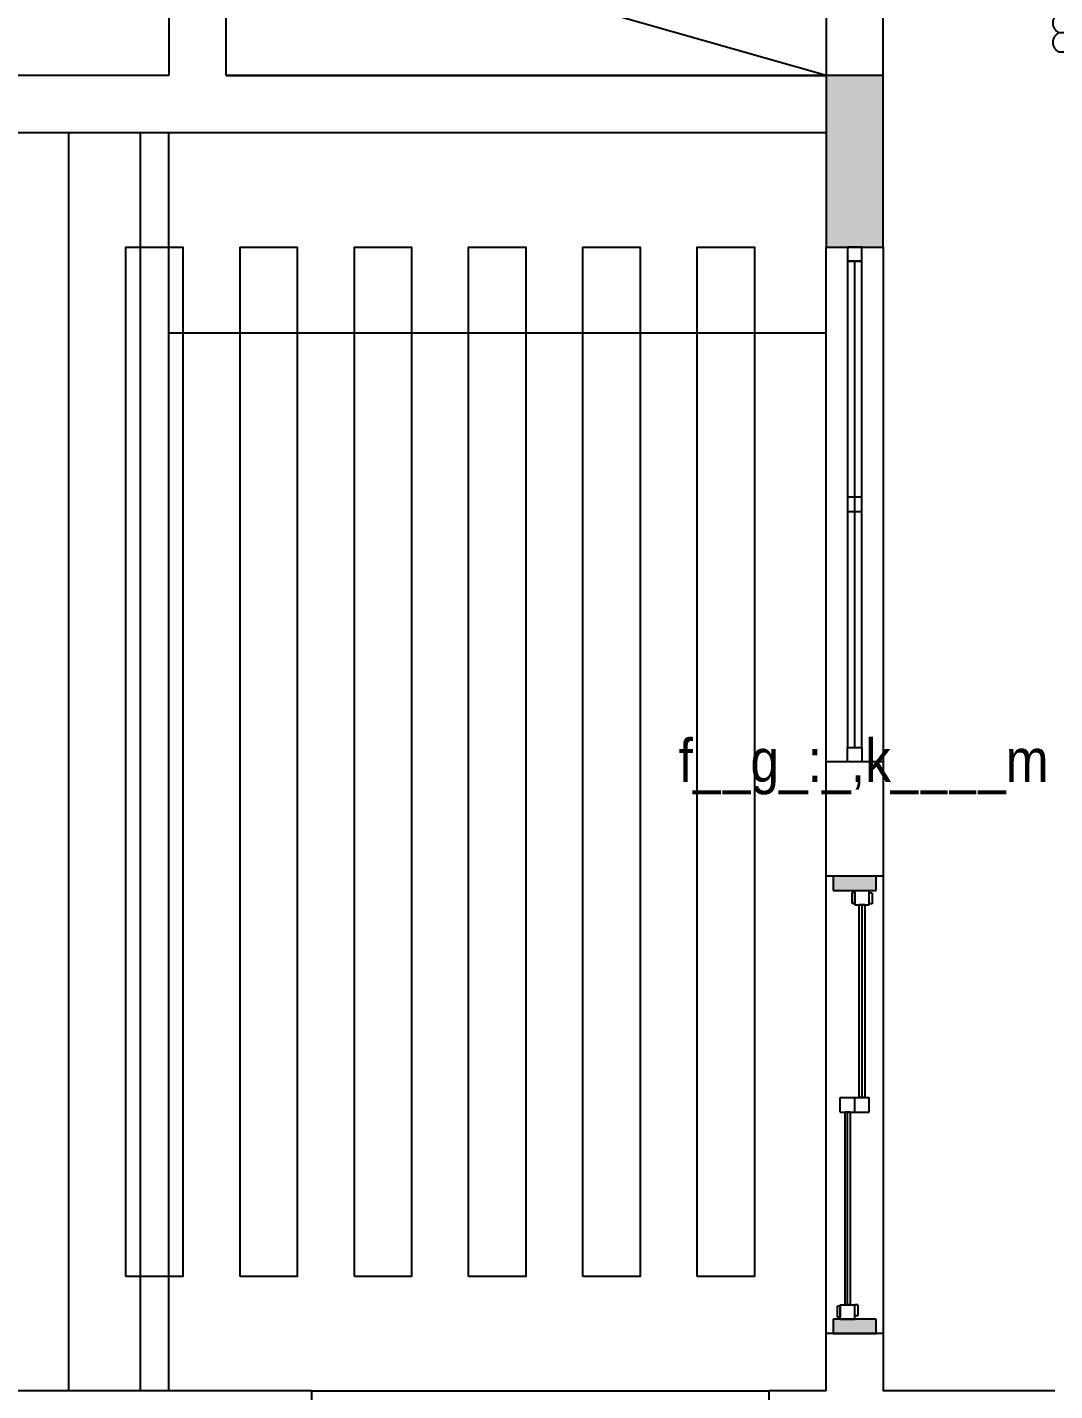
# Model space of a CAD drawing. Header units: metres. Extents: x -658 to -58, y -713 to -118.
# Drawn here: x -105.047 to -101.451, y -200.946 to -196.178 of the extents above; entities that cross this region are included whole.
import ezdxf

# ---------------------------------------------------------------- set-up
doc = ezdxf.new("R2010")
doc.units = ezdxf.units.M
doc.header["$LTSCALE"] = 100
doc.linetypes.add('251$0$HIDDEN', pattern=[0.375, 0.25, -0.125])
for name, color, linetype in [('DCUT', 7, 'Continuous'), ('DIM-in', 5, 'Continuous'), ('DUCT', 4, 'Continuous'), ('FAN-COIL', 7, 'Continuous'), ('plan', 8, 'Continuous'), ('REF-PIPE', 6, 'Continuous')]:
    doc.layers.add(name, color=color, linetype=linetype)
doc.layers.add('Wall', color=7, linetype='Continuous', lineweight=50)
doc.styles.add('style12', font='xarab.shx')

# ---------------------------------------------------------------- blocks, each defined once
blk = doc.blocks.new('Double_-_Sliding_Glass_door_17381 - 68_ x 80_-5615983-الدور الاول')
blk.add_hatch(color=256).paths.add_polyline_path([(-0.9136, 0.1012), (-0.8636, 0.1012), (-0.8636, 0.2512), (-0.9136, 0.2512)], flags=0)
at = {"extrusion": (0, 0, -1)}
blk.add_hatch(color=256, dxfattribs=at).paths.add_polyline_path([(-0.6364, 0.1012), (-0.6864, 0.1012), (-0.6864, 0.2512), (-0.6364, 0.2512)], flags=0)
for p, q in [((-0.8636, 0.2512), (-0.9136, 0.2512)), ((-0.9136, 0.2512), (-0.9136, 0.1012)), ((-0.8636, 0.1012), (-0.8636, 0.2512)), ((-0.8636, 0.227), (-0.8636, 0.1762)), ((-0.8636, 0.227), (-0.8128, 0.227)), ((-0.8565, 0.2361), (-0.8184, 0.2361)), ((-0.8565, 0.227), (-0.8565, 0.2361)), ((-0.8184, 0.227), (-0.8565, 0.227)), ((-0.8184, 0.227), (-0.8184, 0.2361)), ((-0.8128, 0.227), (-0.8128, 0.1762)), ((-0.8128, 0.2096), (-0.139, 0.2096)), ((-0.8128, 0.1926), (-0.8128, 0.2096)), ((-0.8128, 0.2016), (-0.139, 0.2016)), ((-0.139, 0.1926), (-0.8128, 0.1926)), ((-0.139, 0.227), (-0.139, 0.1762)), ((-0.139, 0.227), (-0.0882, 0.227)), ((-0.139, 0.1926), (-0.139, 0.2096)), ((-0.0882, 0.227), (-0.0882, 0.1762)), ((-0.8636, 0.1762), (-0.8128, 0.1762)), ((-0.8517, 0.1762), (-0.8136, 0.1762)), ((-0.8517, 0.1659), (-0.8517, 0.1762)), ((-0.8136, 0.1659), (-0.8517, 0.1659)), ((-0.8136, 0.1659), (-0.8136, 0.1762)), ((-0.139, 0.1762), (-0.139, 0.1254)), ((-0.139, 0.1762), (-0.0882, 0.1762)), ((-0.139, 0.1762), (-0.0882, 0.1762)), ((-0.0882, 0.1762), (-0.0882, 0.1254)), ((-0.0882, 0.1608), (0.5856, 0.1608)), ((-0.0882, 0.1409), (-0.0882, 0.1608)), ((-0.0882, 0.1508), (0.5856, 0.1508)), ((0.5856, 0.1762), (0.5856, 0.1254)), ((0.5856, 0.1762), (0.6364, 0.1762)), ((0.5856, 0.1409), (0.5856, 0.1608)), ((0.5904, 0.1854), (0.6285, 0.1854)), ((0.5904, 0.1762), (0.5904, 0.1854)), ((0.6285, 0.1762), (0.5904, 0.1762)), ((0.6285, 0.1762), (0.6285, 0.1854)), ((0.6364, 0.1762), (0.6364, 0.1254)), ((-0.9136, 0.1012), (-0.8636, 0.1012)), ((-0.139, 0.1254), (-0.0882, 0.1254)), ((0.5856, 0.1409), (-0.0882, 0.1409)), ((0.5856, 0.1254), (0.6364, 0.1254)), ((0.5888, 0.1254), (0.6269, 0.1254)), ((0.5888, 0.1157), (0.5888, 0.1254)), ((0.6269, 0.1157), (0.5888, 0.1157)), ((0.6269, 0.1157), (0.6269, 0.1254))]:
    blk.add_line(p, q)
for p, q in [((0.6864, 0.2512), (0.6364, 0.2512)), ((0.6364, 0.2512), (0.6364, 0.1012)), ((0.6864, 0.1012), (0.6864, 0.2512)), ((0.6364, 0.1012), (0.6864, 0.1012))]:
    blk.add_line(p, q, dxfattribs=at)
blk = doc.blocks.new('*U111')
blk.add_line((1.75, 0), (0.05, 0))
for points in [[(0.05, 0.025), (0, 0.025), (0, -0.025), (0.05, -0.025)], [(1.75, -0.025), (1.75, 0.025), (0.05, 0.025), (0.05, -0.025)], [(1.75, 0.025), (1.8, 0.025), (1.8, -0.025), (1.75, -0.025)]]:
    blk.add_lwpolyline(points, close=True)
blk = doc.blocks.new('RWEFRWEFRWE')
h = blk.add_hatch(color=256)
h.dxf.hatch_style = 1
h.paths.add_polyline_path([(-221.0055, -179.0532), (-220.8055, -179.0532), (-220.8055, -178.4532), (-221.0055, -178.4532)])
blk.add_lwpolyline([(-221.0055, -179.0532), (-220.8055, -179.0532), (-220.8055, -178.4532), (-221.0055, -178.4532)], close=True)
blk = doc.blocks.new('A$Cb06f5615')
at = {"layer": 'plan'}
for p, q in [((-35.1035, 15.6095), (-35.1035, 14.9095)), ((-34.9035, 14.9095), (-34.9035, 15.6095)), ((-32.8035, 14.9095), (-34.9035, 15.5095)), ((-32.8035, 15.5095), (-32.8035, 14.9095)), ((-32.6035, 14.3095), (-32.6035, 15.5095)), ((-35.1035, 14.9095), (-36.2035, 14.9095)), ((-32.8035, 14.9095), (-34.9035, 14.9095)), ((-34.9034, 14.9095), (-32.8035, 14.9096)), ((-36.2035, 14.7095), (-32.8035, 14.7095)), ((-35.2035, 10.3095), (-35.2035, 14.7095)), ((-35.1035, 10.3095), (-35.1035, 14.7095)), ((-32.8035, 14.7095), (-32.8035, 14.3095)), ((-32.8035, 12.5095), (-32.8035, 14.3095)), ((-32.8035, 14.3095), (-32.6035, 14.3095)), ((-32.6035, 14.3095), (-32.6035, 12.5095)), ((-35.1035, 14.0095), (-32.8035, 14.0095)), ((-32.8035, 12.1095), (-32.8035, 12.5095)), ((-32.6035, 12.5095), (-32.8035, 12.5095)), ((-32.6035, 12.5095), (-32.6035, 12.1095)), ((-32.8035, 10.5095), (-32.8035, 12.1095)), ((-32.6035, 12.1095), (-32.8035, 12.1095)), ((-32.6035, 12.1095), (-32.6035, 10.5095)), ((-32.8035, 10.3095), (-32.8035, 10.5095)), ((-32.6035, 10.5095), (-32.8035, 10.5095)), ((-32.6035, 10.5095), (-32.6035, 10.3095)), ((-34.6035, 10.3095), (-36.2035, 10.3095)), ((-34.6035, 10.3095), (-33.0035, 10.3095)), ((-34.6035, 10.1095), (-34.6035, 10.3095)), ((-32.8035, 10.3095), (-33.0035, 10.3095)), ((-33.0035, 10.1095), (-33.0035, 10.3095)), ((-32.0035, 10.3095), (-32.6035, 10.3095))]:
    blk.add_line(p, q, dxfattribs=at)
at = {"layer": 'plan', "ltscale": 0.5}
blk.add_line((-35.4548, 14.7095), (-35.4548, 10.3095), dxfattribs=at)
for points in [[(-35.2548, 10.7095), (-35.2548, 14.3095), (-35.0548, 14.3095), (-35.0548, 10.7095)], [(-34.8548, 10.7095), (-34.8548, 14.3095), (-34.6548, 14.3095), (-34.6548, 10.7095)], [(-34.4548, 10.7095), (-34.4548, 14.3095), (-34.2548, 14.3095), (-34.2548, 10.7095)], [(-34.0548, 10.7095), (-34.0548, 14.3095), (-33.8548, 14.3095), (-33.8548, 10.7095)], [(-33.6548, 10.7095), (-33.6548, 14.3095), (-33.4548, 14.3095), (-33.4548, 10.7095)], [(-33.2548, 10.7095), (-33.2548, 14.3095), (-33.0548, 14.3095), (-33.0548, 10.7095)]]:
    blk.add_lwpolyline(points, close=True, dxfattribs=at)
at = {"layer": 'plan'}
blk.add_lwpolyline([(-32.6785, 13.3845), (-32.6785, 13.4345), (-32.7285, 13.4345), (-32.7285, 13.3845)], close=True, dxfattribs=at)
blk.add_blockref('RWEFRWEFRWE', (188.202, 193.3627), dxfattribs=at)
for name, p, rotation in [('*U111', (-32.7035, 14.3095), 270), ('Double_-_Sliding_Glass_door_17381 - 68_ x 80_-5615983-الدور الاول', (-32.5273, 11.4231), 89.99999999999997)]:
    blk.add_blockref(name, p, dxfattribs=dict(at, rotation=rotation))
at = {"layer": 'plan', "style": 'style12', "width": 0.9}
blk.add_text('f__g_:_,k____m', height=0.15, dxfattribs=at).set_placement((-33.3197, 12.439))
blk = doc.blocks.new('CCD32')
at = {"layer": 'DCUT', "color": 220, "linetype": '251$0$HIDDEN', "lineweight": -2}
blk.add_line((-0.6231, -0.5404), (-0.6231, -0.5799), dxfattribs=at)
at = {"layer": 'DCUT'}
for points in [[(-0.71, -0.79), (0.5, -0.79), (0.5, -0.2), (-0.71, -0.2)], [(-0.71, -0.495), (0.5, -0.495), (0.5, -0.2), (-0.71, -0.2)]]:
    blk.add_lwpolyline(points, close=True, dxfattribs=at)
at = {"layer": 'DIM-in', "color": 0}
blk.add_line((0.5, -0.495), (-0.71, -0.495), dxfattribs=at)
at = {"layer": 'DUCT'}
for p, q in [((-0.5, 0), (0.5, 0)), ((-0.5, -0.075), (0.5, -0.075)), ((-0.5, -0.2), (-0.5, -0.15)), ((-0.5, -0.15), (0.5, -0.15)), ((0.5, -0.2), (0.5, -0.15)), ((-0.6916, -0.5168), (-0.6916, -0.495)), ((-0.6647, -0.5168), (-0.6916, -0.5168)), ((-0.6916, -0.5212), (-0.6916, -0.5168)), ((-0.66, -0.5212), (-0.6916, -0.5212)), ((-0.6888, -0.5168), (-0.6888, -0.495)), ((-0.6884, -0.5168), (-0.6884, -0.495)), ((-0.6615, -0.5168), (-0.6884, -0.5168)), ((-0.6884, -0.5212), (-0.6884, -0.5168)), ((-0.6568, -0.5212), (-0.6884, -0.5212)), ((-0.6869, -0.543), (-0.6869, -0.5212)), ((-0.6856, -0.5168), (-0.6856, -0.495)), ((-0.6837, -0.543), (-0.6837, -0.5212)), ((-0.6833, -0.4994), (-0.6833, -0.5147)), ((-0.682, -0.5244), (-0.682, -0.5397)), ((-0.6801, -0.4994), (-0.6801, -0.5147)), ((-0.6788, -0.5244), (-0.6788, -0.5397)), ((-0.6758, -0.5404), (-0.6758, -0.5244)), ((-0.6757, -0.4964), (-0.6757, -0.5141)), ((-0.6726, -0.5404), (-0.6726, -0.5244)), ((-0.6725, -0.4964), (-0.6725, -0.5141)), ((-0.6709, -0.5149), (-0.6709, -0.4971)), ((-0.6677, -0.5149), (-0.6677, -0.4971)), ((-0.6671, -0.5246), (-0.6671, -0.5404)), ((-0.6647, -0.5168), (-0.6647, -0.495)), ((-0.6647, -0.5168), (-0.6647, -0.5212)), ((-0.6639, -0.5246), (-0.6639, -0.5404)), ((-0.6615, -0.5168), (-0.6615, -0.495)), ((-0.6615, -0.5168), (-0.6615, -0.5212)), ((-0.66, -0.543), (-0.66, -0.5212)), ((-0.6568, -0.543), (-0.6568, -0.5212)), ((-0.6443, -0.5168), (-0.6443, -0.495)), ((-0.6175, -0.5168), (-0.6443, -0.5168)), ((-0.6443, -0.5212), (-0.6443, -0.5168)), ((-0.6128, -0.5212), (-0.6443, -0.5212)), ((-0.6415, -0.5168), (-0.6415, -0.495)), ((-0.6411, -0.5168), (-0.6411, -0.495)), ((-0.6143, -0.5168), (-0.6411, -0.5168)), ((-0.6411, -0.5212), (-0.6411, -0.5168)), ((-0.6096, -0.5212), (-0.6411, -0.5212)), ((-0.6396, -0.543), (-0.6396, -0.5212)), ((-0.6383, -0.5168), (-0.6383, -0.495)), ((-0.6364, -0.543), (-0.6364, -0.5212)), ((-0.636, -0.4994), (-0.636, -0.5147)), ((-0.6347, -0.5244), (-0.6347, -0.5397)), ((-0.6328, -0.4994), (-0.6328, -0.5147)), ((-0.6315, -0.5244), (-0.6315, -0.5397)), ((-0.6285, -0.5404), (-0.6285, -0.5244)), ((-0.6284, -0.4964), (-0.6284, -0.5141)), ((-0.6253, -0.5404), (-0.6253, -0.5244)), ((-0.6252, -0.4964), (-0.6252, -0.5141)), ((-0.6237, -0.5149), (-0.6237, -0.4971)), ((-0.6205, -0.5149), (-0.6205, -0.4971)), ((-0.6199, -0.5246), (-0.6199, -0.5404)), ((-0.6175, -0.5168), (-0.6175, -0.495)), ((-0.6175, -0.5168), (-0.6175, -0.5212)), ((-0.6167, -0.5246), (-0.6167, -0.5404)), ((-0.6143, -0.5168), (-0.6143, -0.495)), ((-0.6143, -0.5168), (-0.6143, -0.5212)), ((-0.6128, -0.543), (-0.6128, -0.5212)), ((-0.6096, -0.543), (-0.6096, -0.5212)), ((-0.66, -0.543), (-0.6869, -0.543)), ((-0.6568, -0.543), (-0.6837, -0.543)), ((-0.6128, -0.543), (-0.6396, -0.543)), ((-0.6096, -0.543), (-0.6364, -0.543))]:
    blk.add_line(p, q, dxfattribs=at)
at = {"layer": 'DUCT', "color": 2, "linetype": 'ByBlock'}
for p, q in [((-0.525, -0.566), (-0.5173, -0.5736)), ((-0.525, -0.566), (-0.525, -0.701)), ((-0.3302, -0.5736), (-0.5173, -0.5736)), ((-0.3302, -0.5736), (-0.5173, -0.5736)), ((-0.5173, -0.5736), (-0.5173, -0.6933)), ((-0.3302, -0.5778), (-0.5173, -0.5778)), ((-0.3232, -0.5666), (-0.3302, -0.5736)), ((-0.3302, -0.5736), (-0.3302, -0.6933)), ((-0.3225, -0.566), (-0.3225, -0.701)), ((0.179, -0.566), (0.179, -0.701)), ((0.1796, -0.5666), (0.1867, -0.5736)), ((0.1867, -0.5736), (0.3738, -0.5736)), ((0.1867, -0.5736), (0.3738, -0.5736)), ((0.1867, -0.5736), (0.1867, -0.6933)), ((0.1867, -0.5778), (0.3738, -0.5778)), ((0.3815, -0.566), (0.3738, -0.5736)), ((0.3738, -0.5736), (0.3738, -0.6933)), ((0.3815, -0.566), (0.3815, -0.701)), ((-0.3302, -0.5902), (-0.5173, -0.5902)), ((-0.3302, -0.6026), (-0.5173, -0.6026)), ((-0.3302, -0.6026), (-0.5173, -0.6026)), ((-0.3302, -0.6026), (-0.5173, -0.6026)), ((-0.3302, -0.6149), (-0.5173, -0.6149)), ((-0.3302, -0.6149), (-0.5173, -0.6149)), ((-0.3302, -0.6273), (-0.5173, -0.6273)), ((0.1867, -0.5902), (0.3738, -0.5902)), ((0.1867, -0.6026), (0.3738, -0.6026)), ((0.1867, -0.6026), (0.3738, -0.6026)), ((0.1867, -0.6026), (0.3738, -0.6026)), ((0.1867, -0.6149), (0.3738, -0.6149)), ((0.1867, -0.6149), (0.3738, -0.6149)), ((0.1867, -0.6273), (0.3738, -0.6273)), ((-0.3302, -0.6397), (-0.5173, -0.6397)), ((-0.3302, -0.6521), (-0.5173, -0.6521)), ((-0.3302, -0.6644), (-0.5173, -0.6644)), ((-0.3302, -0.6768), (-0.5173, -0.6768)), ((0.1867, -0.6397), (0.3738, -0.6397)), ((0.1867, -0.6521), (0.3738, -0.6521)), ((0.1867, -0.6644), (0.3738, -0.6644)), ((0.1867, -0.6768), (0.3738, -0.6768)), ((-0.525, -0.701), (-0.5173, -0.6933)), ((-0.3302, -0.6892), (-0.5173, -0.6892)), ((-0.3302, -0.6933), (-0.5173, -0.6933)), ((-0.3225, -0.701), (-0.3302, -0.6933)), ((0.179, -0.701), (0.1867, -0.6933)), ((0.1867, -0.6892), (0.3738, -0.6892)), ((0.1867, -0.6933), (0.3738, -0.6933)), ((0.3815, -0.701), (0.3738, -0.6933))]:
    blk.add_line(p, q, dxfattribs=at)
at = {"layer": 'DUCT'}
for centre, start, end in [((-0.4825, -0.0375), 115.0169, 244.9831), ((0.4825, -0.0375), 295.0169, 64.9831), ((-0.4825, -0.1125), 115.0169, 244.9831), ((0.4825, -0.1125), 295.0169, 64.9831)]:
    blk.add_arc(centre, 0.0414, start, end, dxfattribs=at)
at = {"layer": 'FAN-COIL'}
for p, q in [((-0.5597, -0.495), (-0.5597, -0.745)), ((-0.293, -0.495), (-0.293, -0.745)), ((0.1495, -0.495), (0.1495, -0.745)), ((0.4162, -0.495), (0.4162, -0.745)), ((-0.293, -0.745), (-0.5597, -0.745)), ((0.1495, -0.745), (0.4162, -0.745))]:
    blk.add_line(p, q, dxfattribs=at)
at = {"layer": 'Wall', "color": 7}
for p, q in [((-0.293, -0.628), (-0.1788, -0.628)), ((-0.1788, -0.6113), (-0.1616, -0.6113)), ((-0.1788, -0.658), (-0.1788, -0.6113)), ((-0.1788, -0.628), (-0.1788, -0.6748)), ((-0.1702, -0.6113), (-0.1702, -0.6748)), ((-0.1616, -0.658), (-0.1616, -0.6113)), ((-0.1278, -0.628), (-0.1616, -0.628)), ((-0.1616, -0.628), (-0.1616, -0.6748)), ((-0.1616, -0.628), (-0.1288, -0.628)), ((-0.1278, -0.6458), (-0.1278, -0.6158)), ((-0.0158, -0.628), (0.0181, -0.628)), ((0.0181, -0.658), (0.0181, -0.6113)), ((0.0352, -0.6113), (0.0181, -0.6113)), ((0.0181, -0.628), (0.0181, -0.6748)), ((0.0267, -0.6113), (0.0267, -0.6748)), ((0.1495, -0.628), (0.0342, -0.628)), ((0.0352, -0.658), (0.0352, -0.6113)), ((0.0352, -0.628), (0.0352, -0.6748)), ((-0.293, -0.658), (-0.1788, -0.658)), ((-0.1788, -0.6748), (-0.1616, -0.6748)), ((-0.1278, -0.658), (-0.1616, -0.658)), ((-0.1616, -0.658), (-0.1288, -0.658)), ((-0.0158, -0.658), (0.0181, -0.658)), ((0.0352, -0.6748), (0.0181, -0.6748)), ((0.1495, -0.658), (0.0342, -0.658))]:
    blk.add_line(p, q, dxfattribs=at)
blk.add_lwpolyline([(-0.0158, -0.594), (-0.1278, -0.594), (-0.1278, -0.6904), (-0.0158, -0.6904)], close=True, dxfattribs=at)

msp = doc.modelspace()

# ---------------------------------------------------------------- block references
at = {"layer": 'plan'}
msp.add_blockref('A$Cb06f5615', (-69.4477, -211.2557), dxfattribs=at)
at = {"layer": 'REF-PIPE', "lineweight": 9, "xscale": 0.9028173591575768, "yscale": 0.9028173591575768, "zscale": 0.9028173591575768, "rotation": 180}
msp.add_blockref('CCD32', (-100.985, -196.2643), dxfattribs=at)

doc.saveas('drawing.dxf')
